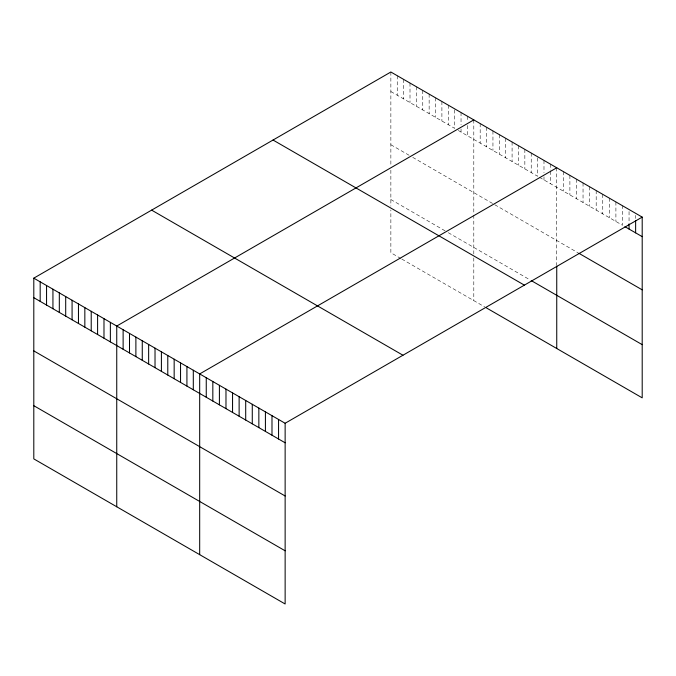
<?xml version="1.0" encoding="UTF-8"?>
<svg xmlns="http://www.w3.org/2000/svg" width="676" height="676" viewBox="0 0 676 676"><rect width="100%" height="100%" fill="white"/><g stroke="black" fill="none" stroke-linecap="round" stroke-linejoin="round"><path stroke-width="0.51" stroke-dasharray="3.38 2.54" d="M390.863 72.011L390.863 165.29M390.863 91.539L454.661 128.372L454.661 108.844M458.311 130.476L537.606 176.259L537.606 156.731M539.431 177.315L622.478 225.26L622.478 205.732M390.863 144.732L409.09 155.26M412.74 157.364L492.948 203.67M494.764 204.727L578.107 252.841M390.863 199.538L446.456 231.64M448.281 232.696L529.401 279.526M400.885 258.528L390.863 252.74L390.863 209.991M401.798 259.052L484.743 306.938M635.626 215.374L635.626 218.458M629.052 211.58L629.052 222.894M615.904 201.938L615.904 221.466M609.33 198.144L609.33 217.672M602.755 194.342L602.755 213.878M596.19 190.547L596.19 210.084M589.616 186.753L589.616 206.29M583.042 182.959L583.042 202.496M576.467 179.165L576.467 198.702M569.893 175.371L569.893 194.899M563.319 171.577L563.319 191.105M556.745 167.783L556.745 264.975M550.365 164.099L550.365 170.267M550.365 171.29L550.365 183.627M543.986 160.415L543.986 172.752M543.986 176.858L543.986 179.943M531.226 153.046L531.226 172.574M524.846 149.362L524.846 168.899M518.467 145.678L518.467 165.214M512.087 141.994L512.087 161.53M505.707 138.31L505.707 157.846M499.327 134.625L499.327 154.162M492.948 130.941L492.948 150.478M486.559 127.257L486.559 146.793M480.18 123.573L480.18 143.109M473.8 119.897L473.8 213.177M473.8 215.129L473.8 254.075M473.8 257.877L473.8 300.626M467.42 116.213L467.42 121.35M467.42 125.466L467.42 135.741M461.04 112.529L461.04 124.866M461.04 128.972L461.04 132.057M448.281 105.16L448.281 124.688M441.901 101.476L441.901 121.012M435.521 97.792L435.521 117.328M429.142 94.108L429.142 113.644M422.762 90.423L422.762 109.96M416.382 86.739L416.382 106.276M410.002 83.055L410.002 102.591M403.623 79.371L403.623 98.907M397.243 75.695L397.243 95.223M390.863 170.183L390.863 206.188"/><path stroke-width="1.01" d="M642.2 217.114L285.137 423.26L285.137 603.989L33.8 458.886L33.8 278.157L390.863 72.011L642.2 217.114L642.2 397.843L486.559 307.986M473.8 119.897L116.745 326.043L116.745 506.772M556.745 167.783L199.682 373.929L199.682 554.658M624.945 226.688L642.2 236.651M578.926 253.314L642.2 289.843M531.226 280.582L642.2 344.65M273.028 140.033L524.373 285.145M151.627 210.126L402.972 355.238M33.8 278.157L285.137 423.26M33.8 297.685L285.137 442.797M33.8 350.886L285.137 495.99M33.8 405.693L285.137 550.796M635.626 220.52L635.626 232.857M629.052 223.917L629.052 229.063M556.745 265.955L556.745 348.512M278.563 419.466L278.563 439.003M271.989 415.672L271.989 435.209M265.415 411.878L265.415 431.415M258.849 408.084L258.849 427.612M252.275 404.29L252.275 423.818M245.701 400.496L245.701 420.024M239.127 396.694L239.127 416.23M232.552 392.9L232.552 412.436M225.978 389.106L225.978 408.642M219.404 385.312L219.404 404.848M212.83 381.517L212.83 401.054M206.256 377.723L206.256 397.251M193.302 370.245L193.302 389.773M186.922 366.561L186.922 386.089M180.543 362.877L180.543 382.413M174.163 359.193L174.163 378.729M167.783 355.508L167.783 375.045M161.403 351.824L161.403 371.361M155.024 348.14L155.024 367.676M148.644 344.456L148.644 363.992M142.264 340.772L142.264 360.308M135.884 337.087L135.884 356.624M129.505 333.412L129.505 352.94M123.125 329.727L123.125 349.255M110.365 322.359L110.365 341.887M103.986 318.675L103.986 338.203M97.597 314.991L97.597 334.527M91.218 311.306L91.218 330.843M84.838 307.622L84.838 327.159M78.458 303.938L78.458 323.474M72.078 300.254L72.078 319.79M65.699 296.57L65.699 316.106M59.319 292.885L59.319 312.422M52.939 289.201L52.939 308.738M46.559 285.525L46.559 305.053M40.18 281.841L40.18 301.369"/></g></svg>
